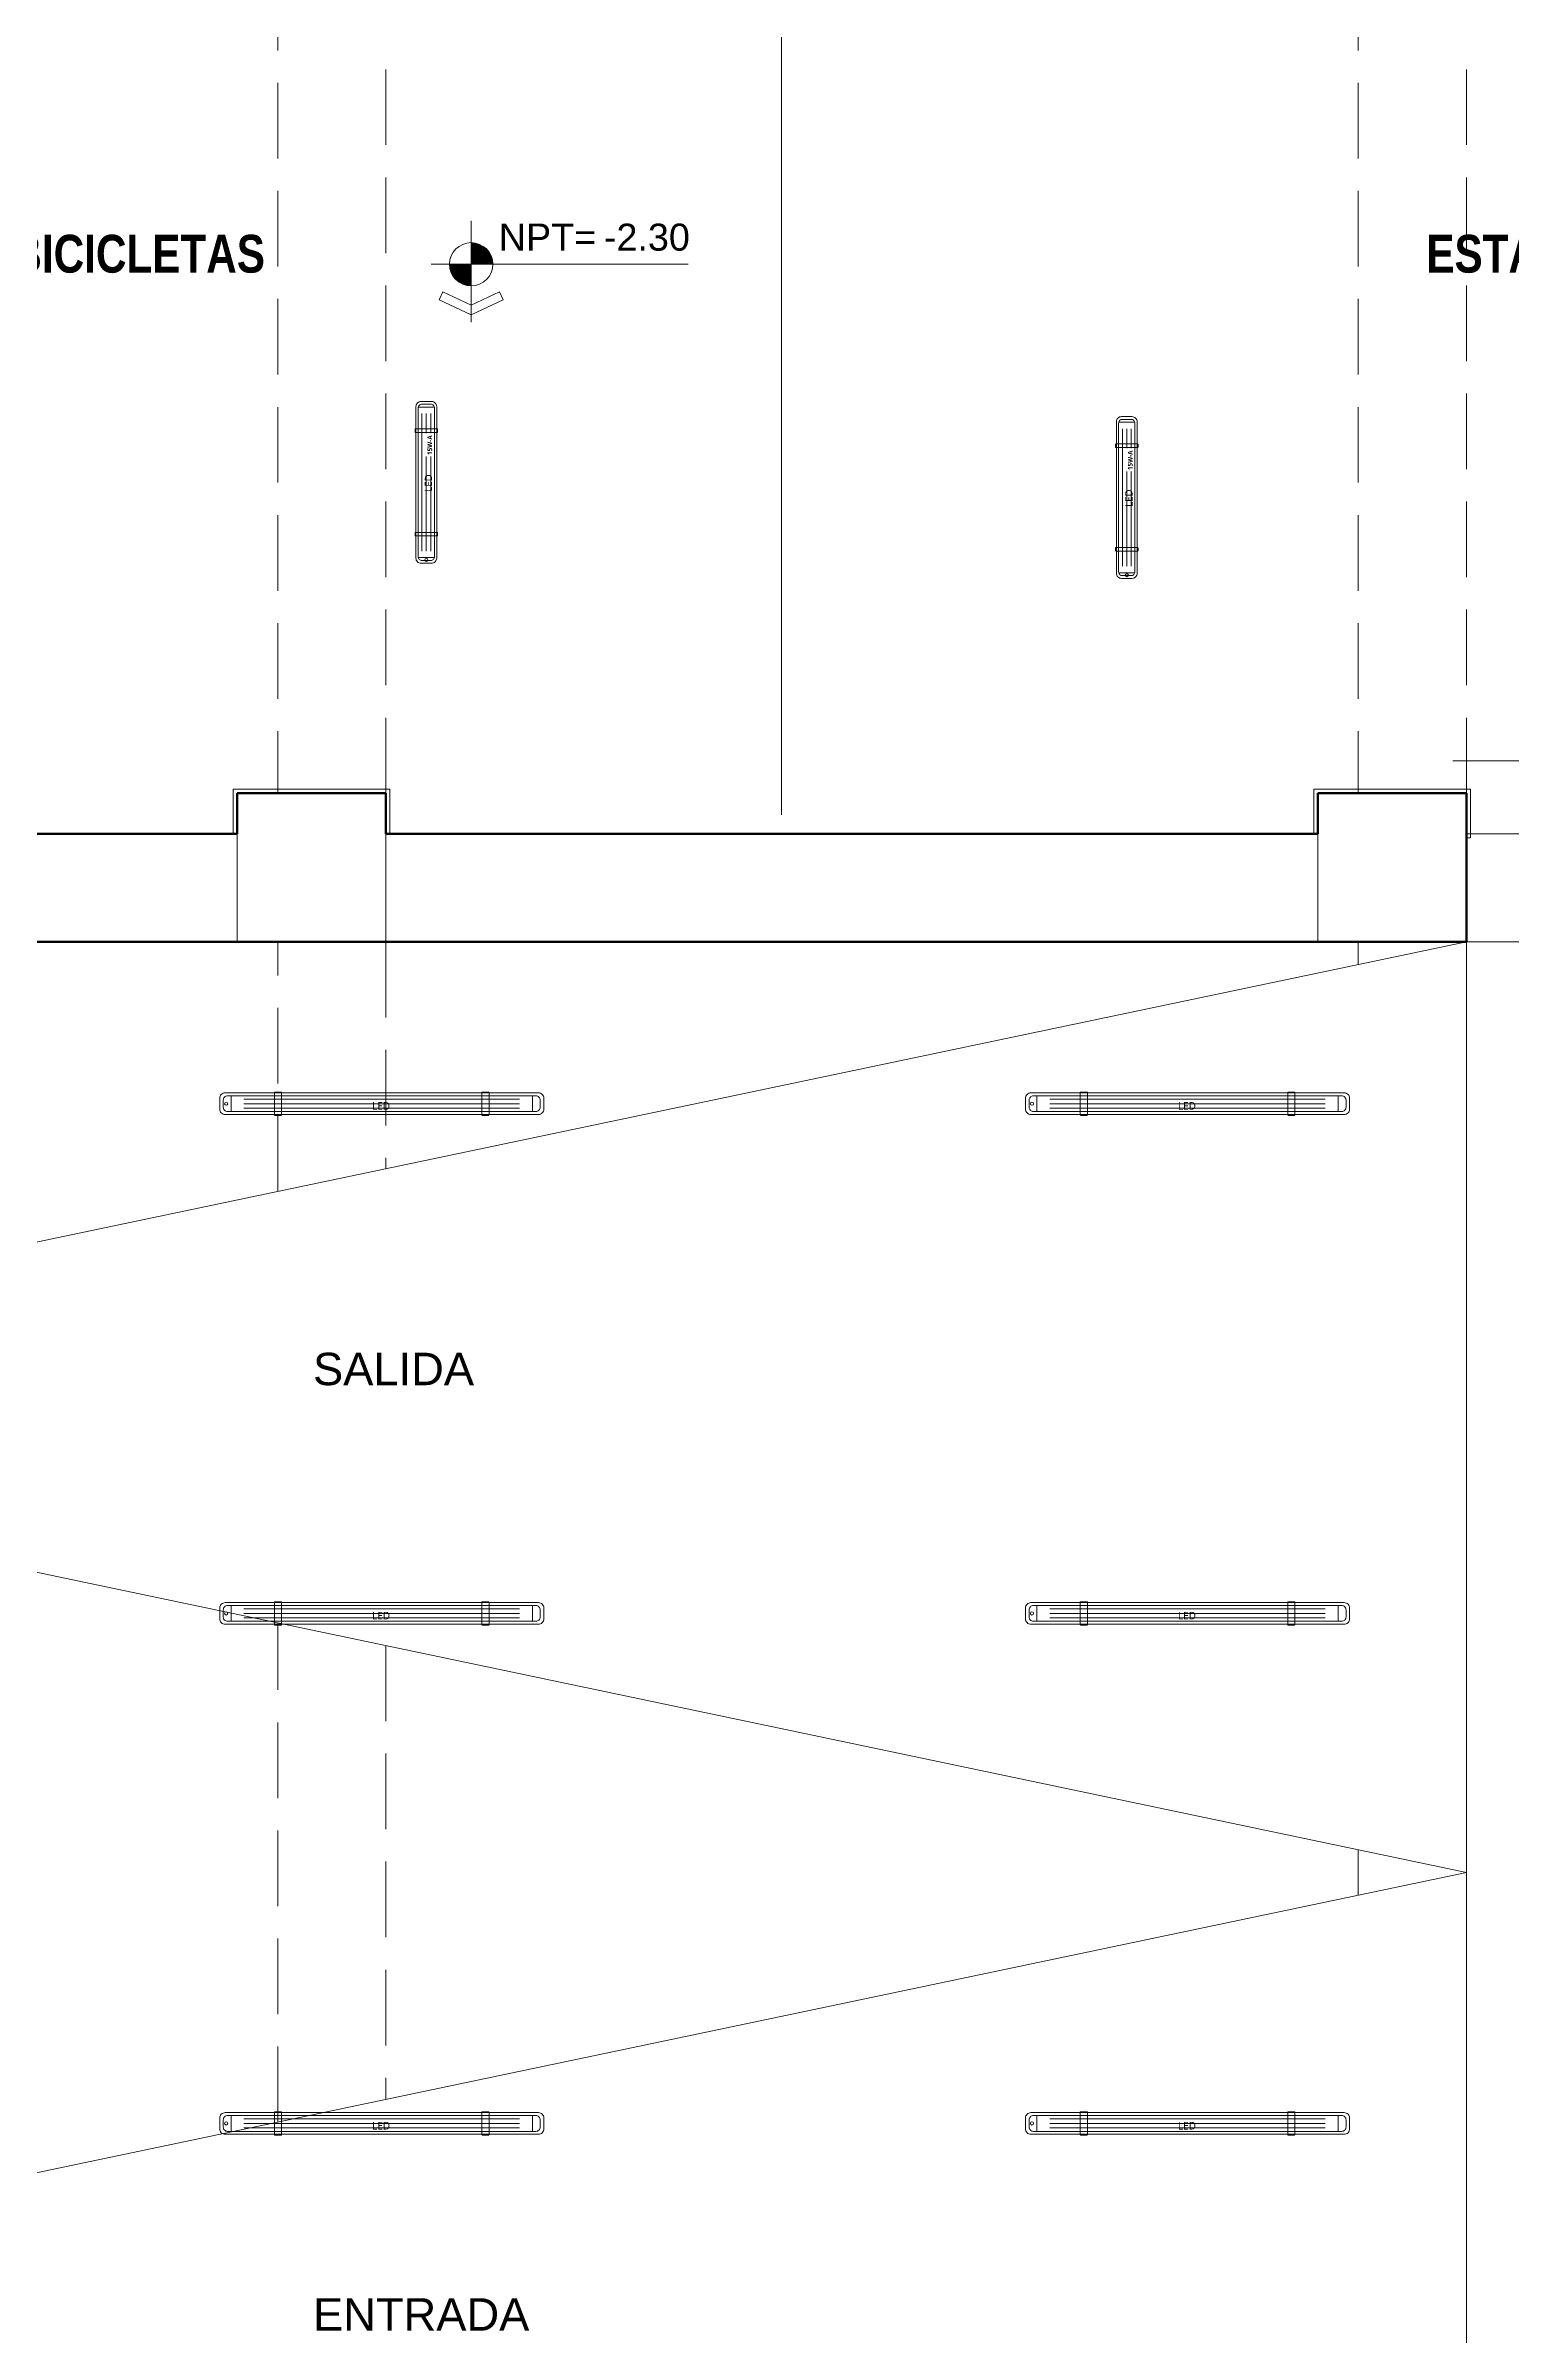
# Model space of a CAD drawing. Header units: metres. Extents: x -4 to 54.5, y -3.3 to 43.7.
# Drawn here: x 15.23 to 20.65, y 18.95 to 27.42 of the extents above; entities that cross this region are included whole.
import ezdxf

# ---------------------------------------------------------------- set-up
doc = ezdxf.new("R2010")
doc.units = ezdxf.units.M
doc.linetypes.add('Derribado', pattern=[0.4, 0.28, -0.12])
doc.layers.get('0').update_dxf_attribs({"color": 8})
for name, color, linetype, lineweight in [('A-AREA', 8, 'Continuous', 9), ('A-AREA-IDEN', 8, 'Continuous', 9), ('A-DETL', 8, 'Continuous', 9), ('A-DETL-THIN', 8, 'Continuous', 9), ('A-FLOR', 8, 'Continuous', 18), ('A-WALL', 8, 'Continuous', 9), ('G-ANNO-DIMS', 8, 'Continuous', 9), ('G-ANNO-TEXT', 8, 'Continuous', 9), ('S-COLS', 8, 'Continuous', 9)]:
    doc.layers.add(name, color=color, linetype=linetype, lineweight=lineweight)
doc.layers.add('IE-LUM-L-01', color=5, linetype='Continuous', lineweight=18, true_color=0x126b94)
doc.layers.add('IE-LUM-L-01-15', color=5, linetype='Continuous', lineweight=18, true_color=0x126b94)
doc.styles.add('Arial', font='arial.ttf', dxfattribs={"height": 0.12})
doc.styles.add('Arial_5', font='arial.ttf', dxfattribs={"height": 0.1})
doc.styles.add('Arial_B_3', font='arialbd.ttf', dxfattribs={"width": 0.8, "height": 0.14})
doc.styles.add('EI_LUM_BOLD', font='OpenSans-Semibold.ttf')
doc.styles.add('EI_LUM_REGULAR', font='OpenSans-Regular.ttf')

# ---------------------------------------------------------------- blocks, each defined once
blk = doc.blocks.new('Cotas de elevación - CotaEleVacíoNNpt-3697023-NIV_A_S01_SÓTANO 1')
at = {"layer": 'G-ANNO-DIMS'}
h = blk.add_hatch(color=256, dxfattribs=at)
edge = h.paths.add_edge_path()
edge.add_arc((0, 0.002141), 0.0008, 0, 90, ccw=False)
edge.add_line((0.0008, 0.002141), (0, 0.002141))
edge.add_line((0, 0.002141), (0, 0.002941))
h = blk.add_hatch(color=256, dxfattribs=at)
edge = h.paths.add_edge_path()
edge.add_arc((0, 0.002141), 0.0008, 0, 90, ccw=False)
edge.add_line((0.0008, 0.002141), (0, 0.002141))
edge.add_line((0, 0.002141), (0, 0.002941))
h = blk.add_hatch(color=256, dxfattribs=at)
edge = h.paths.add_edge_path()
edge.add_line((-0.0008, 0.002141), (0, 0.002141))
edge.add_line((0, 0.002141), (0, 0.001341))
edge.add_arc((0, 0.002141), 0.0008, 180, 270, ccw=False)
for p, q in [((0, 0.002141), (0, 0.003749)), ((0, 0.002941), (0, 0.002141)), ((0, 0.002141), (0, 0.002941)), ((0, 0.002141), (0, 0.002941)), ((0, 0.002941), (0, 0.002141)), ((0, 0.002141), (-0.001482, 0.002141)), ((-0.0008, 0.002141), (0, 0.002141)), ((0, 0.002141), (-0.0008, 0.002141)), ((-0.0008, 0.002141), (0, 0.002141)), ((0, 0.002141), (0.0008, 0.002141)), ((0, 0.001341), (0, 0.002141)), ((0, 0.002141), (0.0008, 0.002141)), ((0, 0.002141), (0.008028, 0.002141)), ((0, 0.002141), (0, 0)), ((-0.001183, 0.000825), (-0.001045, 0.00112)), ((0, 0.000633), (-0.001045, 0.00112)), ((0, 0.000633), (0.001045, 0.00112)), ((0.001183, 0.000825), (0.001045, 0.00112)), ((0, 0.000273), (-0.001183, 0.000825)), ((0, 0.000273), (0.001183, 0.000825))]:
    blk.add_line(p, q, dxfattribs=at)
for start, end in [(360, 180), (90, 180), (90, 180), (360, 90), (360, 90), (180, 360), (180, 270)]:
    blk.add_arc((0, 0.002141), 0.0008, start, end, dxfattribs=at)
blk = doc.blocks.new('EI_LUM_L_01')
at = {"color": 0, "lineweight": 13}
for p, q in [((-0.558, 0.0304), (-0.558, -0.0304)), ((0.558, 0.0304), (0.558, -0.0304))]:
    blk.add_line(p, q, dxfattribs=at)
at = {"color": 0, "lineweight": 9}
for p, q in [((-0.51, 0.0168), (0.51, 0.0168)), ((-0.51, 0), (0.51, 0)), ((-0.51, -0.0168), (0.51, -0.0168))]:
    blk.add_line(p, q, dxfattribs=at)
at = {"color": 0, "lineweight": 13}
blk.add_lwpolyline([(-0.58, -0.04), (0.58, -0.04, 0.414214), (0.6, -0.02), (0.6, 0.02, 0.414214), (0.58, 0.04), (-0.58, 0.04, 0.414214), (-0.6, 0.02), (-0.6, -0.02, 0.414214)], format="xyb", close=True, dxfattribs=at)
at = {"color": 0, "lineweight": 9}
for points in [[(-0.5707, -0.0292), (0.5707, -0.0292, 0.414214), (0.5867, -0.0132), (0.5867, 0.0132, 0.414214), (0.5707, 0.0292), (-0.5707, 0.0292, 0.414214), (-0.5867, 0.0132), (-0.5867, -0.0132, 0.414214)], [(-0.3947, -0.0432), (-0.3733, -0.0432, 0.414214), (-0.3708, -0.0407), (-0.3708, 0.0407, 0.414214), (-0.3733, 0.0432), (-0.3947, 0.0432, 0.414214), (-0.3972, 0.0407), (-0.3972, -0.0407, 0.414214)], [(0.3733, -0.0432), (0.3947, -0.0432, 0.414214), (0.3972, -0.0407), (0.3972, 0.0407, 0.414214), (0.3947, 0.0432), (0.3733, 0.0432, 0.414214), (0.3708, 0.0407), (0.3708, -0.0407, 0.414214)]]:
    blk.add_lwpolyline(points, format="xyb", close=True, dxfattribs=at)
blk.add_circle((-0.576, 0), 0.006, dxfattribs=at)
at = {"color": 0, "lineweight": 9, "style": 'EI_LUM_REGULAR'}
blk.add_text('LED', height=0.02821, dxfattribs=at).set_placement((-0.0356, -0.0224))
at = {"style": 'EI_LUM_REGULAR', "flags": 1}
for tag in ['ANCHO_CUERPO_MM', 'ALTURA_M', 'AMBIENTE', 'TIPO', 'ID', 'IP', 'GIRO_REFERENCIA', 'DESCRIPCION', 'POTENCIA_W', 'FLUJO_NOMINAL_LM', 'FLUJO_CALCULO_LM', 'MONTAJE', 'PAGINA_PDF', 'NUMERO_LOCAL', 'ESTADO', 'LARGO_CUERPO_MM', 'DIAMETRO_CUERPO_MM', 'REFERENCIA_DIMENSIONAL', 'NPT_M', 'FUENTE_XY']:
    blk.add_attdef(tag, (0, 0), '', height=0.025, dxfattribs=at)
blk = doc.blocks.new('EI_LUM_L_01_15')
at = {"color": 0, "lineweight": 13}
for p, q in [((-0.2785, 0.0293), (-0.2785, -0.0293)), ((0.2785, 0.0293), (0.2785, -0.0293))]:
    blk.add_line(p, q, dxfattribs=at)
at = {"color": 0, "lineweight": 9}
for p, q in [((-0.2546, 0.0162), (0.2546, 0.0162)), ((-0.2546, 0), (0.0959, 0)), ((0.1824, 0), (0.2546, 0)), ((-0.2546, -0.0162), (0.0959, -0.0162)), ((0.1824, -0.0162), (0.2546, -0.0162))]:
    blk.add_line(p, q, dxfattribs=at)
at = {"color": 0, "lineweight": 13}
blk.add_lwpolyline([(-0.2802, -0.0385), (0.2802, -0.0385, 0.414214), (0.2995, -0.0193), (0.2995, 0.0192, 0.414214), (0.2802, 0.0385), (-0.2802, 0.0385, 0.414214), (-0.2995, 0.0192), (-0.2995, -0.0193, 0.414214)], format="xyb", close=True, dxfattribs=at)
at = {"color": 0, "lineweight": 9}
for points in [[(-0.2753, -0.0302), (0.2753, -0.0302, 0.414214), (0.2893, -0.0162), (0.2893, 0.0162, 0.414214), (0.2753, 0.0302), (-0.2753, 0.0302, 0.414214), (-0.2893, 0.0162), (-0.2893, -0.0162, 0.414214)], [(-0.1964, -0.0416), (-0.187, -0.0416, 0.414214), (-0.1851, -0.0397), (-0.1851, 0.0397, 0.414214), (-0.187, 0.0416), (-0.1964, 0.0416, 0.414214), (-0.1983, 0.0397), (-0.1983, -0.0397, 0.414214)], [(0.187, -0.0416), (0.1964, -0.0416, 0.414214), (0.1983, -0.0397), (0.1983, 0.0397, 0.414214), (0.1964, 0.0416), (0.187, 0.0416, 0.414214), (0.1851, 0.0397), (0.1851, -0.0397, 0.414214)]]:
    blk.add_lwpolyline(points, format="xyb", close=True, dxfattribs=at)
blk.add_circle((-0.2875, 0), 0.00577, dxfattribs=at)
for s, height, style, p in [('LED', 0.02715, 'EI_LUM_REGULAR', (-0.0343, -0.0216)), ('15W-A', 0.01745, 'EI_LUM_BOLD', (0.1016, -0.0216))]:
    blk.add_text(s, height=height, dxfattribs=dict(at, style=style)).set_placement(p)
at = {"style": 'EI_LUM_REGULAR', "flags": 1}
for tag in ['ANCHO_CUERPO_MM', 'ALTURA_M', 'AMBIENTE', 'TIPO', 'ID', 'IP', 'GIRO_REFERENCIA', 'DESCRIPCION', 'POTENCIA_W', 'FLUJO_NOMINAL_LM', 'FLUJO_CALCULO_LM', 'MONTAJE', 'PAGINA_PDF', 'NUMERO_LOCAL', 'ESTADO', 'LARGO_CUERPO_MM', 'DIAMETRO_CUERPO_MM', 'REFERENCIA_DIMENSIONAL', 'NPT_M', 'FUENTE_XY']:
    blk.add_attdef(tag, (0, 0), '', height=0.025, dxfattribs=at)

msp = doc.modelspace()

# ---------------------------------------------------------------- linework, layer by layer
at = {"layer": 'A-AREA'}
for p, q in [((17.955, 29.685), (17.955, 24.575)), ((20.44, 24.775), (25.47, 24.775))]:
    msp.add_line(p, q, dxfattribs=at)
at = {"layer": 'A-DETL', "linetype": 'Derribado', "lineweight": 18}
for p, q in [((16.09, 29.685), (16.09, 24.655)), ((16.49, 24.655), (16.49, 29.685)), ((20.09, 29.685), (20.09, 24.655)), ((20.49, 24.655), (20.49, 29.685)), ((16.09, 24.655), (16.49, 24.655)), ((20.09, 24.655), (20.49, 24.655)), ((15.94, 24.505), (12.84, 24.505)), ((15.94, 24.105), (15.94, 24.505)), ((19.94, 24.505), (16.49, 24.505)), ((16.49, 24.505), (16.49, 24.105)), ((19.94, 24.105), (19.94, 24.505)), ((25.52, 24.505), (20.49, 24.505)), ((20.49, 24.505), (20.49, 24.105)), ((12.84, 24.105), (15.94, 24.105)), ((16.09, 24.105), (16.49, 24.105)), ((16.09, 23.1807), (16.09, 24.105)), ((16.49, 24.105), (19.94, 24.105)), ((16.49, 24.105), (16.49, 23.2648)), ((20.09, 24.021), (20.09, 24.105)), ((20.09, 24.105), (20.49, 24.105)), ((20.49, 24.105), (25.52, 24.105)), ((16.09, 19.7357), (16.09, 21.5843)), ((16.49, 21.5002), (16.49, 19.8198)), ((20.09, 20.576), (20.09, 20.744))]:
    msp.add_line(p, q, dxfattribs=at)
at = {"layer": 'A-DETL-THIN'}
for p, q in [((20.49, 24.105), (12.29, 22.3825)), ((20.49, 20.66), (20.49, 24.105)), ((12.29, 22.3825), (20.49, 20.66)), ((20.49, 20.66), (12.29, 18.9375)), ((20.49, 17.215), (20.49, 20.66))]:
    msp.add_line(p, q, dxfattribs=at)
at = {"layer": 'A-FLOR', "lineweight": 9}
for p, q in [((15.925, 24.505), (15.925, 24.67)), ((15.925, 24.67), (16.505, 24.67)), ((16.505, 24.67), (16.505, 24.505)), ((19.925, 24.505), (19.925, 24.67)), ((19.925, 24.67), (20.505, 24.67)), ((20.505, 24.67), (20.505, 24.49)), ((20.505, 24.49), (20.49, 24.49))]:
    msp.add_line(p, q, dxfattribs=at)
at = {"layer": 'A-WALL', "lineweight": 50}
for p, q in [((15.94, 24.505), (12.84, 24.505)), ((19.94, 24.505), (16.49, 24.505)), ((12.84, 24.105), (15.94, 24.105)), ((16.49, 24.105), (19.94, 24.105))]:
    msp.add_line(p, q, dxfattribs=at)
at = {"layer": 'A-WALL', "lineweight": 5}
for p, q in [((15.94, 24.105), (15.94, 24.505)), ((16.49, 24.505), (16.49, 24.105)), ((19.94, 24.105), (19.94, 24.505))]:
    msp.add_line(p, q, dxfattribs=at)
at = {"layer": 'S-COLS', "lineweight": 50}
for p, q in [((16.49, 24.655), (15.94, 24.655)), ((15.94, 24.655), (15.94, 24.505)), ((16.49, 24.505), (16.49, 24.655)), ((20.49, 24.655), (19.94, 24.655)), ((19.94, 24.655), (19.94, 24.505)), ((20.49, 24.105), (20.49, 24.655)), ((15.94, 24.105), (16.49, 24.105)), ((19.94, 24.105), (20.49, 24.105))]:
    msp.add_line(p, q, dxfattribs=at)
at = {"layer": 'S-COLS', "lineweight": 5}
for p, q in [((15.94, 24.505), (15.94, 24.105)), ((16.49, 24.105), (16.49, 24.505)), ((19.94, 24.505), (19.94, 24.105))]:
    msp.add_line(p, q, dxfattribs=at)

# ---------------------------------------------------------------- block references
at = {"layer": 'G-ANNO-DIMS', "xscale": 99.99999999999991, "yscale": 99.99999999999991, "zscale": 99.99999999999991}
msp.add_blockref('Cotas de elevación - CotaEleVacíoNNpt-3697023-NIV_A_S01_SÓTANO 1', (16.806, 26.3993), dxfattribs=at)
at = {"layer": 'IE-LUM-L-01'}
for p in [(16.475, 23.506), (19.458, 23.506), (16.475, 21.619), (19.458, 21.619), (16.475, 19.731), (19.458, 19.731)]:
    msp.add_blockref('EI_LUM_L_01', p, dxfattribs=at)
at = {"layer": 'IE-LUM-L-01-15', "rotation": 90}
for p in [(16.64, 25.806), (19.233, 25.75)]:
    msp.add_blockref('EI_LUM_L_01_15', p, dxfattribs=at)

# ---------------------------------------------------------------- texts
at = {"layer": 'A-AREA-IDEN', "char_height": 0.14, "attachment_point": 1, "style": 'Arial_B_3'}
for s, insert, width in [('ESTACIONAMIENTO BICICLETAS', (13.5309, 26.7224), 2.937383), ('ESTACIONAMIENTO MOTOS', (20.3418, 26.7224), 2.520505)]:
    msp.add_mtext(s, dxfattribs=dict(at, insert=insert, width=width))
at = {"layer": 'G-ANNO-TEXT', "char_height": 0.12, "attachment_point": 1, "style": 'Arial'}
for s, insert, width in [('SALIDA', (16.2205, 22.584), 0.777637), ('ENTRADA', (16.2205, 19.084), 1.034177)]:
    msp.add_mtext(s, dxfattribs=dict(at, insert=insert, width=width))

# ---------------------------------------------------------------- next in the draw order: texts
at = {"layer": 'G-ANNO-DIMS', "insert": (16.908, 26.7641), "char_height": 0.1, "width": 0.416877, "attachment_point": 1, "style": 'Arial_5', "bg_fill": 3, "box_fill_scale": 1.25, "bg_fill_color": 9, "bg_fill_true_color": 13158600, "bg_fill_transparency": 0}
msp.add_mtext('NPT=', dxfattribs=at)

# ---------------------------------------------------------------- next in the draw order: texts
at = {"layer": 'G-ANNO-DIMS', "insert": (17.2973, 26.7638), "char_height": 0.1, "width": 0.380758, "attachment_point": 1, "line_spacing_factor": 0.941778, "style": 'Arial_5', "bg_fill": 3, "box_fill_scale": 1.25, "bg_fill_color": 9, "bg_fill_true_color": 13158600, "bg_fill_transparency": 0}
msp.add_mtext('-2.30', dxfattribs=at)

doc.saveas('drawing.dxf')
